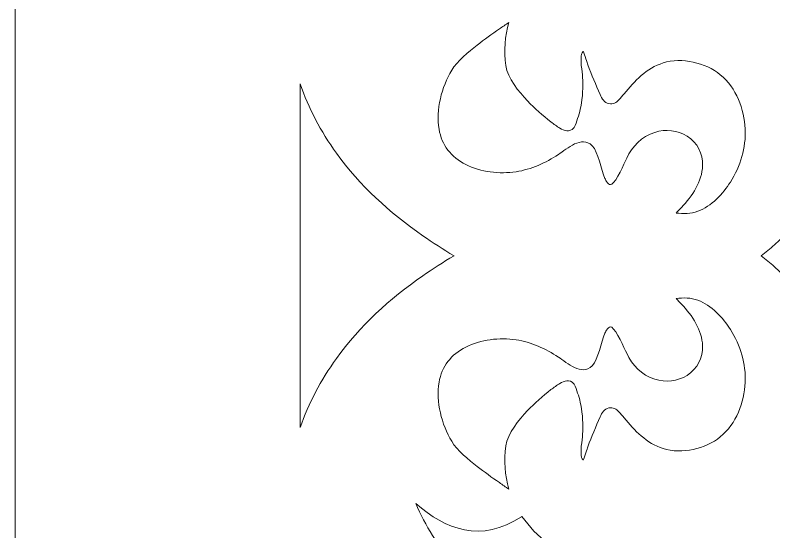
# Model space of a CAD drawing. Header units: centimetres. Extents: x -30.6 to 32.1, y -25.7 to 17.6.
# Drawn here: x 1.48 to 5.217, y 5.299 to 7.845 of the extents above; entities that cross this region are included whole.
import ezdxf

# ---------------------------------------------------------------- set-up
doc = ezdxf.new("R2010")
doc.units = ezdxf.units.CM
doc.header["$MEASUREMENT"] = 0
doc.layers.add('layer 1', color=7, linetype='Continuous')

msp = doc.modelspace()

# ---------------------------------------------------------------- linework, layer by layer
at = {"layer": 'layer 1', "color": 19, "lineweight": 20}
for points, knots in [([(15.78598, 17.14809), (15.78598, 17.14809), (2.17391, 17.14809), (2.17391, 17.14809), (2.17391, 17.14809), (1.79223, 17.14809), (1.47995, 16.83581), (1.47995, 16.45413), (1.47995, 16.45413), (1.47995, 16.45413), (1.47995, -3.15795), (1.47995, -3.15795), (1.47995, -3.15795), (1.47995, -3.53963), (1.79223, -3.85191), (2.17391, -3.85191), (2.17391, -3.85191), (2.17391, -3.85191), (15.78598, -3.85191), (15.78598, -3.85191), (15.78598, -3.85191), (16.16766, -3.85191), (16.47994, -3.53963), (16.47994, -3.15795), (16.47994, -3.15795), (16.47994, -3.15795), (16.47994, 16.45413), (16.47994, 16.45413), (16.47994, 16.45413), (16.47994, 16.83581), (16.16766, 17.14809), (15.78598, 17.14809)], [0, 0, 0, 0, 0.1111111, 0.1111111, 0.1111111, 0.1111111, 0.2222222, 0.2222222, 0.2222222, 0.2222222, 0.3333333, 0.3333333, 0.3333333, 0.3333333, 0.4444444, 0.4444444, 0.4444444, 0.4444444, 0.5555556, 0.5555556, 0.5555556, 0.5555556, 0.6666667, 0.6666667, 0.6666667, 0.6666667, 0.7777778, 0.7777778, 0.7777778, 0.7777778, 1, 1, 1, 1]), ([(3.91185, 7.8094), (3.89631, 7.79817), (3.88009, 7.78737), (3.86536, 7.77706), (3.86536, 7.77706), (3.82806, 7.75105), (3.79088, 7.72485), (3.75505, 7.69702), (3.75505, 7.69702), (3.71395, 7.66513), (3.65626, 7.61772), (3.63022, 7.57352), (3.63022, 7.57352), (3.58105, 7.49001), (3.55062, 7.37843), (3.56756, 7.28279), (3.56756, 7.28279), (3.58129, 7.20516), (3.62681, 7.14552), (3.69955, 7.10877), (3.69955, 7.10877), (3.77212, 7.07211), (3.86616, 7.06113), (3.94693, 7.07338), (3.94693, 7.07338), (4.02225, 7.0848), (4.09312, 7.11732), (4.15545, 7.15825), (4.15545, 7.15825), (4.19915, 7.18693), (4.26984, 7.25327), (4.32135, 7.20171), (4.32135, 7.20171), (4.35451, 7.16852), (4.36349, 7.08509), (4.38478, 7.0403), (4.38478, 7.0403), (4.38893, 7.03159), (4.40333, 7.00286), (4.41798, 7.01165), (4.41798, 7.01165), (4.4418, 7.0259), (4.4798, 7.11418), (4.49186, 7.13954), (4.49186, 7.13954), (4.51938, 7.19751), (4.56556, 7.247), (4.63039, 7.26746), (4.63039, 7.26746), (4.6835, 7.28422), (4.74282, 7.27816), (4.7896, 7.24844), (4.7896, 7.24844), (4.84103, 7.21575), (4.86717, 7.1617), (4.86564, 7.1035), (4.86564, 7.1035), (4.8636, 7.02571), (4.81477, 6.95319), (4.76118, 6.89751), (4.76118, 6.89751), (4.75239, 6.88837), (4.7438, 6.87924), (4.73546, 6.86994), (4.73546, 6.86994), (4.77147, 6.86528), (4.80686, 6.86561), (4.84264, 6.87844), (4.84264, 6.87844), (4.9091, 6.90227), (4.96687, 6.96608), (5.00268, 7.02231), (5.00268, 7.02231), (5.05262, 7.1007), (5.07987, 7.19221), (5.07558, 7.2841), (5.07558, 7.2841), (5.07107, 7.38044), (5.03203, 7.48732), (4.95319, 7.55138), (4.95319, 7.55138), (4.87968, 7.61109), (4.76385, 7.63796), (4.67123, 7.60929), (4.67123, 7.60929), (4.59056, 7.58432), (4.52992, 7.51913), (4.47931, 7.4575), (4.47931, 7.4575), (4.47113, 7.44751), (4.46272, 7.43683), (4.45365, 7.42758), (4.45365, 7.42758), (4.44065, 7.41435), (4.42469, 7.40516), (4.40468, 7.40887), (4.40468, 7.40887), (4.37949, 7.41353), (4.37049, 7.43338), (4.36167, 7.45311), (4.36167, 7.45311), (4.34014, 7.50135), (4.31836, 7.55045), (4.30088, 7.60012), (4.30088, 7.60012), (4.29732, 7.61027), (4.28609, 7.64833), (4.27813, 7.66694), (4.27813, 7.66694), (4.27427, 7.66265), (4.27112, 7.65678), (4.26991, 7.65303), (4.26991, 7.65303), (4.26182, 7.62815), (4.27277, 7.56724), (4.27476, 7.53949), (4.27476, 7.53949), (4.27818, 7.49145), (4.27528, 7.44078), (4.26581, 7.39344), (4.26581, 7.39344), (4.25939, 7.36136), (4.24982, 7.33187), (4.23838, 7.30123), (4.23838, 7.30123), (4.23665, 7.29658), (4.234, 7.29231), (4.23059, 7.28863), (4.23059, 7.28863), (4.21045, 7.26693), (4.18411, 7.27582), (4.1632, 7.28826), (4.1632, 7.28826), (4.14795, 7.29732), (4.13308, 7.30819), (4.11906, 7.31888), (4.11906, 7.31888), (4.07819, 7.35009), (4.03861, 7.38555), (4.00339, 7.42245), (4.00339, 7.42245), (3.9602, 7.4677), (3.90588, 7.53397), (3.89705, 7.59608), (3.89705, 7.59608), (3.8867, 7.66906), (3.89122, 7.74091), (3.91185, 7.8094)], [0, 0, 0, 0, 0.0263158, 0.0263158, 0.0263158, 0.0263158, 0.0526316, 0.0526316, 0.0526316, 0.0526316, 0.0789474, 0.0789474, 0.0789474, 0.0789474, 0.1052632, 0.1052632, 0.1052632, 0.1052632, 0.1315789, 0.1315789, 0.1315789, 0.1315789, 0.1578947, 0.1578947, 0.1578947, 0.1578947, 0.1842105, 0.1842105, 0.1842105, 0.1842105, 0.2105263, 0.2105263, 0.2105263, 0.2105263, 0.2368421, 0.2368421, 0.2368421, 0.2368421, 0.2631579, 0.2631579, 0.2631579, 0.2631579, 0.2894737, 0.2894737, 0.2894737, 0.2894737, 0.3157895, 0.3157895, 0.3157895, 0.3157895, 0.3421053, 0.3421053, 0.3421053, 0.3421053, 0.3684211, 0.3684211, 0.3684211, 0.3684211, 0.3947368, 0.3947368, 0.3947368, 0.3947368, 0.4210526, 0.4210526, 0.4210526, 0.4210526, 0.4473684, 0.4473684, 0.4473684, 0.4473684, 0.4736842, 0.4736842, 0.4736842, 0.4736842, 0.5, 0.5, 0.5, 0.5, 0.5263158, 0.5263158, 0.5263158, 0.5263158, 0.5526316, 0.5526316, 0.5526316, 0.5526316, 0.5789474, 0.5789474, 0.5789474, 0.5789474, 0.6052632, 0.6052632, 0.6052632, 0.6052632, 0.6315789, 0.6315789, 0.6315789, 0.6315789, 0.6578947, 0.6578947, 0.6578947, 0.6578947, 0.6842105, 0.6842105, 0.6842105, 0.6842105, 0.7105263, 0.7105263, 0.7105263, 0.7105263, 0.7368421, 0.7368421, 0.7368421, 0.7368421, 0.7631579, 0.7631579, 0.7631579, 0.7631579, 0.7894737, 0.7894737, 0.7894737, 0.7894737, 0.8157895, 0.8157895, 0.8157895, 0.8157895, 0.8421053, 0.8421053, 0.8421053, 0.8421053, 0.8684211, 0.8684211, 0.8684211, 0.8684211, 0.8947368, 0.8947368, 0.8947368, 0.8947368, 0.9210526, 0.9210526, 0.9210526, 0.9210526, 0.9473684, 0.9473684, 0.9473684, 0.9473684, 1, 1, 1, 1]), ([(2.88333, 5.81248), (2.92618, 5.93249), (2.98439, 6.04565), (3.06218, 6.15367), (3.06218, 6.15367), (3.1775, 6.31379), (3.32322, 6.4459), (3.48735, 6.5603), (3.48735, 6.5603), (3.53662, 6.59467), (3.58822, 6.62796), (3.64159, 6.65931), (3.64159, 6.65931), (3.58822, 6.69066), (3.53662, 6.72396), (3.48735, 6.75833), (3.48735, 6.75833), (3.32322, 6.87274), (3.1775, 7.00485), (3.06218, 7.16497), (3.06218, 7.16497), (2.98439, 7.27298), (2.92618, 7.38617), (2.88333, 7.50617), (2.88333, 7.50617), (2.88333, 7.50617), (2.88333, 5.81248), (2.88333, 5.81248)], [0, 0, 0, 0, 0.125, 0.125, 0.125, 0.125, 0.25, 0.25, 0.25, 0.25, 0.375, 0.375, 0.375, 0.375, 0.5, 0.5, 0.5, 0.5, 0.625, 0.625, 0.625, 0.625, 0.75, 0.75, 0.75, 0.75, 1, 1, 1, 1]), ([(5.51515, 7.15565), (5.9107, 6.78773), (6.43655, 6.4436), (6.9625, 6.09949), (6.9625, 6.09949), (7.29491, 6.5552), (7.62735, 7.01092), (7.86548, 7.44942), (7.86548, 7.44942), (7.86422, 7.37536), (7.88045, 7.30138), (7.91279, 7.22865), (7.91279, 7.22865), (7.9843, 7.06778), (7.98684, 6.86742), (7.93985, 6.69863), (7.93985, 6.69863), (7.87754, 6.47471), (7.73348, 6.30359), (7.54109, 6.19596), (7.54109, 6.19596), (7.44749, 6.14358), (7.3499, 6.05613), (7.27134, 5.98118), (7.27134, 5.98118), (7.147, 5.86257), (7.03008, 5.73196), (6.92069, 5.59774), (6.92069, 5.59774), (6.64681, 5.26163), (6.39997, 4.87582), (6.22123, 4.47287), (6.22123, 4.47287), (6.18112, 4.38243), (6.1438, 4.28936), (6.11033, 4.19437), (6.11033, 4.19437), (5.84755, 4.47362), (5.44025, 4.60061), (5.06784, 4.35838), (5.06784, 4.35838), (5.04139, 4.3421), (5.01659, 4.32328), (4.99343, 4.30261), (4.99343, 4.30261), (5.01449, 4.34815), (5.02739, 4.40054), (5.0303, 4.46026), (5.0303, 4.46026), (5.03139, 4.48218), (5.03262, 4.50487), (5.01107, 4.51946), (5.01107, 4.51946), (4.98549, 4.53681), (4.95749, 4.52173), (4.93341, 4.51085), (4.93341, 4.51085), (4.75219, 4.42885), (4.34286, 4.45258), (4.2369, 4.64614), (4.2369, 4.64614), (4.28973, 4.65774), (4.34558, 4.67191), (4.39348, 4.69551), (4.39348, 4.69551), (4.4391, 4.71799), (4.47355, 4.74751), (4.50717, 4.78373), (4.50717, 4.78373), (4.52067, 4.79831), (4.53279, 4.81255), (4.52731, 4.83391), (4.52731, 4.83391), (4.52144, 4.85675), (4.5014, 4.86382), (4.481, 4.87068), (4.481, 4.87068), (4.42969, 4.88799), (4.37901, 4.90232), (4.3256, 4.91296), (4.3256, 4.91296), (4.23538, 4.93089), (4.14922, 4.94209), (4.05963, 4.9666), (4.05963, 4.9666), (3.95148, 4.99616), (3.82957, 5.04174), (3.73248, 5.09568), (3.73248, 5.09568), (3.64334, 5.14522), (3.58729, 5.19746), (3.53474, 5.28195), (3.53474, 5.28195), (3.5041, 5.33119), (3.47738, 5.38455), (3.45286, 5.43855), (3.45286, 5.43855), (3.59946, 5.31097), (3.775, 5.24194), (3.97388, 5.37382), (3.97388, 5.37382), (3.97469, 5.37436), (3.97547, 5.37489), (3.97624, 5.37542), (3.97624, 5.37542), (4.11718, 5.16851), (4.39817, 5.07249), (4.64824, 5.06905), (4.64824, 5.06905), (4.95904, 5.06471), (5.2535, 5.19303), (5.42871, 5.44159), (5.42871, 5.44159), (5.48633, 5.5233), (5.52585, 5.61425), (5.54667, 5.71055), (5.54667, 5.71055), (5.61734, 6.0372), (5.46893, 6.38067), (5.21932, 6.60537), (5.21932, 6.60537), (5.19828, 6.62432), (5.17672, 6.64227), (5.15472, 6.65931), (5.15472, 6.65931), (5.17672, 6.67635), (5.19828, 6.69432), (5.21932, 6.71327), (5.21932, 6.71327), (5.353, 6.8336), (5.45763, 6.98801), (5.51515, 7.15565)], [0, 0, 0, 0, 0.0294118, 0.0294118, 0.0294118, 0.0294118, 0.0588235, 0.0588235, 0.0588235, 0.0588235, 0.0882353, 0.0882353, 0.0882353, 0.0882353, 0.1176471, 0.1176471, 0.1176471, 0.1176471, 0.1470588, 0.1470588, 0.1470588, 0.1470588, 0.1764706, 0.1764706, 0.1764706, 0.1764706, 0.2058824, 0.2058824, 0.2058824, 0.2058824, 0.2352941, 0.2352941, 0.2352941, 0.2352941, 0.2647059, 0.2647059, 0.2647059, 0.2647059, 0.2941176, 0.2941176, 0.2941176, 0.2941176, 0.3235294, 0.3235294, 0.3235294, 0.3235294, 0.3529412, 0.3529412, 0.3529412, 0.3529412, 0.3823529, 0.3823529, 0.3823529, 0.3823529, 0.4117647, 0.4117647, 0.4117647, 0.4117647, 0.4411765, 0.4411765, 0.4411765, 0.4411765, 0.4705882, 0.4705882, 0.4705882, 0.4705882, 0.5, 0.5, 0.5, 0.5, 0.5294118, 0.5294118, 0.5294118, 0.5294118, 0.5588235, 0.5588235, 0.5588235, 0.5588235, 0.5882353, 0.5882353, 0.5882353, 0.5882353, 0.6176471, 0.6176471, 0.6176471, 0.6176471, 0.6470588, 0.6470588, 0.6470588, 0.6470588, 0.6764706, 0.6764706, 0.6764706, 0.6764706, 0.7058824, 0.7058824, 0.7058824, 0.7058824, 0.7352941, 0.7352941, 0.7352941, 0.7352941, 0.7647059, 0.7647059, 0.7647059, 0.7647059, 0.7941176, 0.7941176, 0.7941176, 0.7941176, 0.8235294, 0.8235294, 0.8235294, 0.8235294, 0.8529412, 0.8529412, 0.8529412, 0.8529412, 0.8823529, 0.8823529, 0.8823529, 0.8823529, 0.9117647, 0.9117647, 0.9117647, 0.9117647, 0.9411765, 0.9411765, 0.9411765, 0.9411765, 1, 1, 1, 1]), ([(3.91185, 5.50924), (3.89631, 5.52046), (3.88009, 5.53127), (3.86536, 5.54158), (3.86536, 5.54158), (3.82806, 5.5676), (3.79088, 5.59378), (3.75505, 5.6216), (3.75505, 5.6216), (3.71395, 5.65351), (3.65626, 5.70091), (3.63022, 5.74512), (3.63022, 5.74512), (3.58105, 5.82863), (3.55062, 5.94019), (3.56756, 6.03584), (3.56756, 6.03584), (3.58129, 6.11347), (3.62681, 6.17313), (3.69955, 6.20986), (3.69955, 6.20986), (3.77212, 6.24653), (3.86616, 6.2575), (3.94693, 6.24526), (3.94693, 6.24526), (4.02225, 6.23385), (4.09312, 6.20132), (4.15545, 6.16039), (4.15545, 6.16039), (4.19915, 6.13171), (4.26984, 6.06537), (4.32135, 6.11693), (4.32135, 6.11693), (4.35451, 6.15011), (4.36349, 6.23355), (4.38478, 6.27834), (4.38478, 6.27834), (4.38893, 6.28703), (4.40333, 6.31578), (4.41798, 6.30699), (4.41798, 6.30699), (4.4418, 6.29272), (4.4798, 6.20446), (4.49186, 6.17911), (4.49186, 6.17911), (4.51938, 6.12113), (4.56556, 6.07164), (4.63039, 6.05118), (4.63039, 6.05118), (4.6835, 6.03442), (4.74282, 6.04047), (4.7896, 6.0702), (4.7896, 6.0702), (4.84103, 6.10289), (4.86717, 6.15693), (4.86564, 6.21512), (4.86564, 6.21512), (4.8636, 6.29293), (4.81477, 6.36545), (4.76118, 6.42111), (4.76118, 6.42111), (4.75239, 6.43027), (4.7438, 6.4394), (4.73546, 6.44869), (4.73546, 6.44869), (4.77147, 6.45335), (4.80686, 6.45302), (4.84264, 6.4402), (4.84264, 6.4402), (4.9091, 6.41637), (4.96687, 6.35257), (5.00268, 6.29633), (5.00268, 6.29633), (5.05262, 6.21794), (5.07987, 6.12641), (5.07558, 6.03455), (5.07558, 6.03455), (5.07107, 5.93821), (5.03203, 5.83131), (4.95319, 5.76726), (4.95319, 5.76726), (4.87968, 5.70755), (4.76385, 5.68066), (4.67123, 5.70933), (4.67123, 5.70933), (4.59056, 5.7343), (4.52992, 5.7995), (4.47931, 5.86113), (4.47931, 5.86113), (4.47113, 5.87113), (4.46272, 5.88181), (4.45365, 5.89104), (4.45365, 5.89104), (4.44065, 5.90428), (4.42469, 5.91348), (4.40468, 5.90976), (4.40468, 5.90976), (4.37949, 5.9051), (4.37049, 5.88527), (4.36167, 5.86551), (4.36167, 5.86551), (4.34014, 5.81728), (4.31836, 5.76818), (4.30088, 5.71851), (4.30088, 5.71851), (4.29732, 5.70836), (4.28609, 5.67031), (4.27813, 5.65168), (4.27813, 5.65168), (4.27427, 5.656), (4.27112, 5.66186), (4.26991, 5.66559), (4.26991, 5.66559), (4.26182, 5.69048), (4.27277, 5.75139), (4.27476, 5.77914), (4.27476, 5.77914), (4.27818, 5.82719), (4.27528, 5.87786), (4.26581, 5.92519), (4.26581, 5.92519), (4.25939, 5.95728), (4.24982, 5.98677), (4.23838, 6.01741), (4.23838, 6.01741), (4.23665, 6.02205), (4.234, 6.02633), (4.23059, 6.03001), (4.23059, 6.03001), (4.21045, 6.05169), (4.18411, 6.04281), (4.1632, 6.03037), (4.1632, 6.03037), (4.14795, 6.02131), (4.13308, 6.01045), (4.11906, 5.99976), (4.11906, 5.99976), (4.07819, 5.96854), (4.03861, 5.93309), (4.00339, 5.8962), (4.00339, 5.8962), (3.9602, 5.85092), (3.90588, 5.78467), (3.89705, 5.72256), (3.89705, 5.72256), (3.8867, 5.64957), (3.89122, 5.57773), (3.91185, 5.50924)], [0, 0, 0, 0, 0.0263158, 0.0263158, 0.0263158, 0.0263158, 0.0526316, 0.0526316, 0.0526316, 0.0526316, 0.0789474, 0.0789474, 0.0789474, 0.0789474, 0.1052632, 0.1052632, 0.1052632, 0.1052632, 0.1315789, 0.1315789, 0.1315789, 0.1315789, 0.1578947, 0.1578947, 0.1578947, 0.1578947, 0.1842105, 0.1842105, 0.1842105, 0.1842105, 0.2105263, 0.2105263, 0.2105263, 0.2105263, 0.2368421, 0.2368421, 0.2368421, 0.2368421, 0.2631579, 0.2631579, 0.2631579, 0.2631579, 0.2894737, 0.2894737, 0.2894737, 0.2894737, 0.3157895, 0.3157895, 0.3157895, 0.3157895, 0.3421053, 0.3421053, 0.3421053, 0.3421053, 0.3684211, 0.3684211, 0.3684211, 0.3684211, 0.3947368, 0.3947368, 0.3947368, 0.3947368, 0.4210526, 0.4210526, 0.4210526, 0.4210526, 0.4473684, 0.4473684, 0.4473684, 0.4473684, 0.4736842, 0.4736842, 0.4736842, 0.4736842, 0.5, 0.5, 0.5, 0.5, 0.5263158, 0.5263158, 0.5263158, 0.5263158, 0.5526316, 0.5526316, 0.5526316, 0.5526316, 0.5789474, 0.5789474, 0.5789474, 0.5789474, 0.6052632, 0.6052632, 0.6052632, 0.6052632, 0.6315789, 0.6315789, 0.6315789, 0.6315789, 0.6578947, 0.6578947, 0.6578947, 0.6578947, 0.6842105, 0.6842105, 0.6842105, 0.6842105, 0.7105263, 0.7105263, 0.7105263, 0.7105263, 0.7368421, 0.7368421, 0.7368421, 0.7368421, 0.7631579, 0.7631579, 0.7631579, 0.7631579, 0.7894737, 0.7894737, 0.7894737, 0.7894737, 0.8157895, 0.8157895, 0.8157895, 0.8157895, 0.8421053, 0.8421053, 0.8421053, 0.8421053, 0.8684211, 0.8684211, 0.8684211, 0.8684211, 0.8947368, 0.8947368, 0.8947368, 0.8947368, 0.9210526, 0.9210526, 0.9210526, 0.9210526, 0.9473684, 0.9473684, 0.9473684, 0.9473684, 1, 1, 1, 1])]:
    msp.add_open_spline(points, degree=3, knots=knots, dxfattribs=at)

doc.saveas('drawing.dxf')
